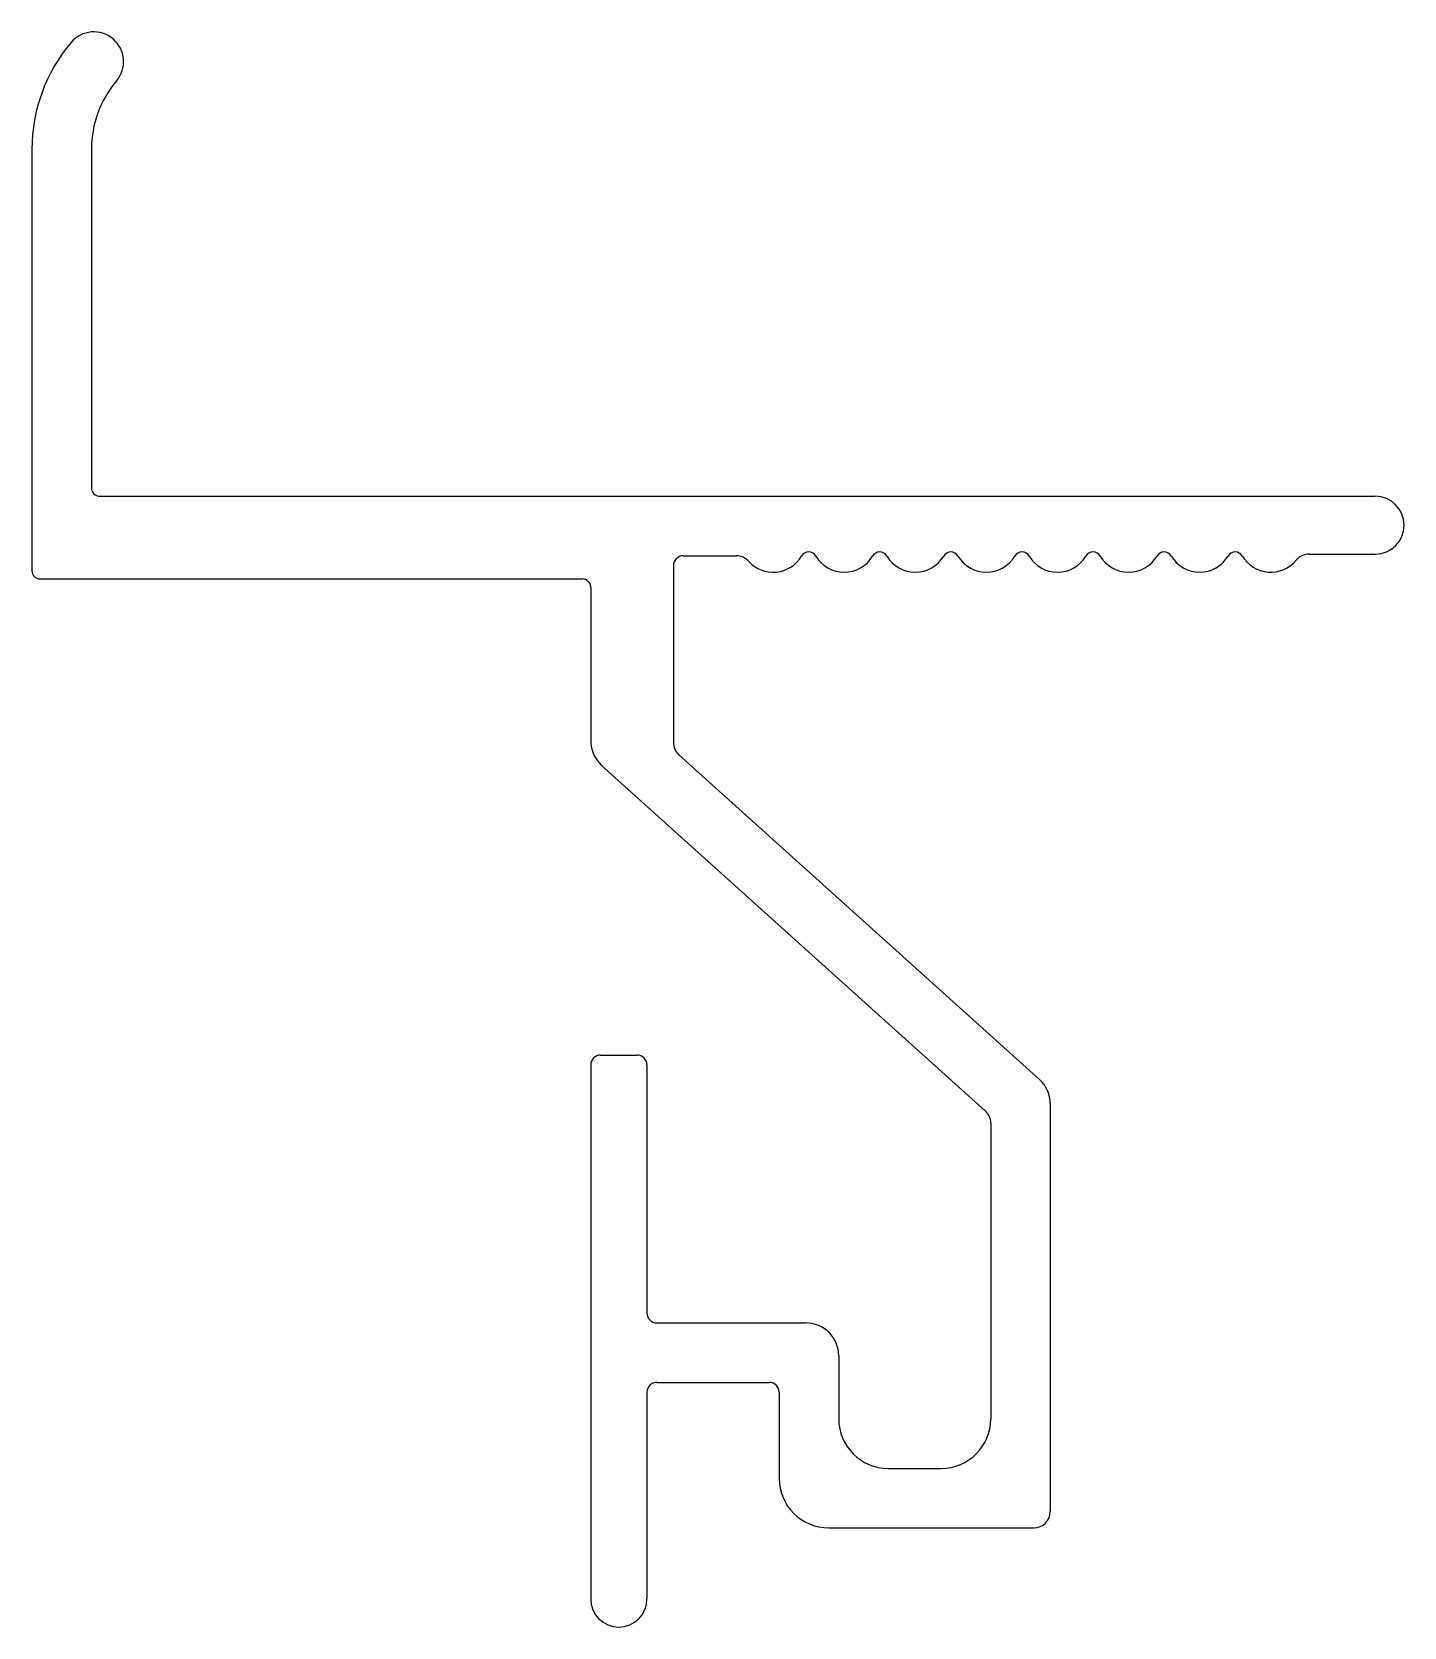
# Model space of a CAD drawing. Extents: x 1452.2 to 1493.7, y 2095.4 to 2143.7.
import ezdxf

# ---------------------------------------------------------------- set-up
doc = ezdxf.new("R2010")
doc.units = 0
doc.layers.get('0').update_dxf_attribs({"linetype": 'CONTINUOUS'})

msp = doc.modelspace()

# ---------------------------------------------------------------- linework, layer by layer
for p, q in [((1452.21, 2140.111), (1452.21, 2127.366)), ((1454.01, 2140.111), (1454.01, 2129.866)), ((1454.26, 2129.616), (1492.835, 2129.616)), ((1471.91, 2127.816), (1473.513, 2127.816)), ((1490.834, 2127.866), (1492.835, 2127.866)), ((1452.46, 2127.116), (1468.86, 2127.116)), ((1471.61, 2127.516), (1471.61, 2122.169)), ((1469.11, 2126.866), (1469.11, 2122.221)), ((1469.44, 2121.477), (1481.044, 2111.029)), ((1471.775, 2121.797), (1482.679, 2111.98)), ((1469.41, 2112.716), (1470.51, 2112.716)), ((1469.11, 2112.416), (1469.11, 2096.266)), ((1470.81, 2112.416), (1470.81, 2104.916)), ((1483.01, 2111.237), (1483.01, 2098.916)), ((1481.21, 2110.658), (1481.21, 2101.716)), ((1471.11, 2104.616), (1475.61, 2104.616)), ((1476.61, 2103.616), (1476.61, 2101.716)), ((1470.81, 2102.516), (1470.81, 2096.266)), ((1471.11, 2102.816), (1474.51, 2102.816)), ((1474.81, 2102.516), (1474.81, 2099.916)), ((1478.11, 2100.216), (1479.71, 2100.216)), ((1476.31, 2098.416), (1482.51, 2098.416))]:
    msp.add_line(p, q)
for centre, radius, start, end in [((1454.081, 2142.761), 0.9, 319.7337, 139.7337), ((1457.21, 2140.111), 5, 139.7337, 180), ((1457.21, 2140.111), 3.2, 139.7337, 180), ((1454.26, 2129.866), 0.25, 180, 270), ((1492.835, 2128.741), 0.875, 270, 90), ((1471.91, 2127.516), 0.3, 90, 180), ((1473.513, 2127.316), 0.5, 42.0424, 90), ((1474.627, 2128.32), 1, 222.0424, 329.3166), ((1475.702, 2127.682), 0.25, 30.6834, 149.3166), ((1476.777, 2128.32), 1, 210.6834, 329.3166), ((1477.852, 2127.682), 0.25, 30.6834, 149.3166), ((1478.927, 2128.32), 1, 210.6834, 329.3166), ((1480.002, 2127.682), 0.25, 30.6834, 149.3166), ((1481.077, 2128.32), 1, 210.6834, 329.3166), ((1482.152, 2127.682), 0.25, 30.6834, 149.3166), ((1483.227, 2128.32), 1, 210.6834, 329.3166), ((1484.302, 2127.682), 0.25, 30.6834, 149.3166), ((1485.377, 2128.32), 1, 210.6834, 329.3166), ((1486.452, 2127.682), 0.25, 30.6834, 149.3166), ((1487.527, 2128.32), 1, 210.6834, 329.3166), ((1488.602, 2127.682), 0.25, 30.6834, 149.3166), ((1489.677, 2128.32), 1, 210.6834, 320.4801), ((1490.834, 2127.366), 0.5, 90, 140.4801), ((1452.46, 2127.366), 0.25, 180, 270), ((1468.86, 2126.866), 0.25, 0, 90), ((1470.11, 2122.221), 1, 180, 228), ((1472.11, 2122.169), 0.5, 180, 228), ((1469.41, 2112.416), 0.3, 90, 180), ((1470.51, 2112.416), 0.3, 0, 90), ((1482.01, 2111.237), 1, 0, 48), ((1480.71, 2110.658), 0.5, 0, 48), ((1471.11, 2104.916), 0.3, 180, 270), ((1475.61, 2103.616), 1, 0, 90), ((1471.11, 2102.516), 0.3, 90, 180), ((1474.51, 2102.516), 0.3, 0, 90), ((1478.11, 2101.716), 1.5, 180, 270), ((1479.71, 2101.716), 1.5, 270, 0), ((1476.31, 2099.916), 1.5, 180, 270), ((1482.51, 2098.916), 0.5, 270, 0), ((1469.96, 2096.266), 0.85, 180, 0)]:
    msp.add_arc(centre, radius, start, end)

doc.saveas('drawing.dxf')
